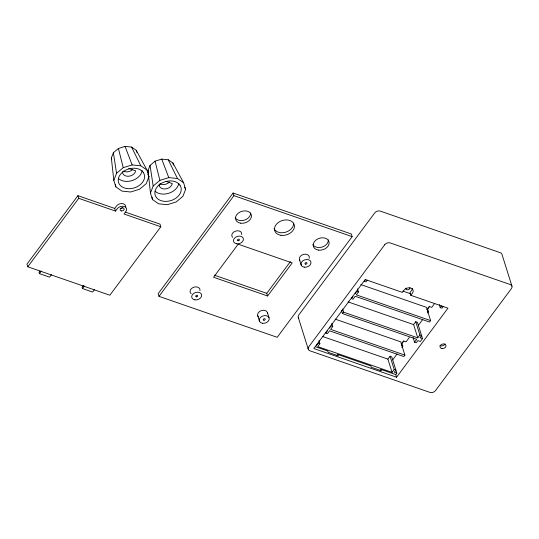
<?xml version="1.0" encoding="UTF-8"?>
<svg xmlns="http://www.w3.org/2000/svg" width="539" height="539" viewBox="0 0 539 539"><rect width="100%" height="100%" fill="white"/><g stroke="black" fill="none" stroke-linecap="round" stroke-linejoin="round"><path stroke-width="0.81" d="M111.357 157.967L113.392 152.705L118.418 148.481L125.088 146.419L131.604 147.08L136.232 150.28L146.985 170.075L148.98 176.59L146.258 183.61L139.561 189.243L130.674 191.992L121.976 191.116L115.811 186.844L113.817 180.329L111.357 157.967L111.782 159.369M113.817 180.329L116.539 173.309L123.242 167.669L132.129 164.921L140.82 165.803L146.985 170.075M148.003 170.668L150.037 165.406L155.064 161.174L161.734 159.113L168.249 159.773L172.878 162.98L183.637 182.768L185.625 189.283L182.91 196.304L176.206 201.943L167.319 204.692L158.628 203.809L152.456 199.545L150.462 193.023L148.003 170.668L148.427 172.062M150.462 193.023L153.184 186.009L159.888 180.37L168.774 177.621L177.466 178.497L183.637 182.768M160.811 226.771L123.997 214.017L125.816 211.571A5.107 3.739 -17.4 0 0 124.273 206.511A5.107 3.739 -17.4 0 0 117.374 208.647L115.555 211.093L114.719 208.438L77.906 195.677L26.95 264.144L27.779 266.792L109.855 295.231L160.811 226.771L159.982 224.116L125.513 212.177M27.779 266.792L78.741 198.332L77.906 195.677M39.974 271.043L39.037 272.31L39.448 273.637L49.581 277.147L51.468 274.614M39.448 273.637L41.335 271.104M114.719 208.438L116.539 205.992A5.107 3.739 -17.4 0 1 122.259 203.601A5.107 3.739 -17.4 0 1 125.755 206.922M83.511 285.333L82.096 287.226L82.514 288.554L92.647 292.064L94.527 289.537M82.514 288.554L84.394 286.027M233.097 193.016L158.156 293.694L158.992 296.349L277.201 337.306L352.142 236.634L351.307 233.98L233.097 193.016L233.926 195.67L352.142 236.634M158.992 296.349L233.926 195.67M267.6 295.985L213.559 277.262L238.177 244.187L292.219 262.911L267.6 295.985L266.765 293.337L290.386 261.604M316.609 345.331L318.212 343.168L319.903 343.754L317.761 346.631L392.069 372.375L394.204 369.505L390.047 356.239L387.905 359.115L392.069 372.375M327.314 330.946L325.704 333.102L327.395 333.688L329.538 330.811L403.839 356.555L404.91 355.12L400.753 341.854L335.143 319.122M329.45 328.069L331.061 325.913L332.745 326.499L330.609 329.369L404.91 355.12M353.005 296.43L351.401 298.586L353.085 299.172L355.228 296.295L429.536 322.039L430.607 320.604L426.45 307.338L360.834 284.599M355.147 293.553L356.751 291.39L358.442 291.976L356.299 294.853L430.607 320.604M365.449 279.707L364.243 281.324L365.934 281.91L367.221 280.186M337.057 355.673L337.913 354.521L370.845 365.927L371.256 367.254L381.39 370.765L380.972 369.437L380.116 370.589M410.812 295.305L412.423 293.149A5.107 3.739 -17.4 0 0 410.873 288.089A5.107 3.739 -17.4 0 0 403.981 290.218L402.37 292.381L365.22 279.505L313.833 348.538L396.583 377.212L447.97 308.18L410.812 295.305L409.984 292.65L412.14 289.51A5.107 3.739 -17.4 0 0 412.362 288.5M415.744 321.716L419.901 334.982L417.759 337.859L413.602 324.593L415.744 321.716L417.429 322.302L422.515 338.607L420.373 341.483L417.84 340.601L416.236 342.757L414.545 342.177L413.076 337.495M401.218 344.084L403.516 340.998L406.062 341.861L409.256 337.562M426.915 309.561L429.206 306.482L431.739 307.358L434.643 303.457M403.846 341.066L402.006 343.538L402.835 346.193L401.865 347.493M429.529 306.556L427.696 309.022L428.525 311.677L427.562 312.977M392.668 359.857L397.021 354.002M418.358 325.34L422.717 319.486M414.545 342.177L416.687 339.3L342.44 313.57L341.457 310.451M443.132 306.624L441.926 308.241L440.242 307.654L441.522 305.93M396.583 377.212L395.754 374.558L396.825 373.123L391.738 356.818L390.047 356.239M342.44 313.57L343.619 312.175L342.642 309.049M128.713 168.438L135.666 170.843A6.737 4.939 -17.4 0 1 128.498 176.266A6.737 4.939 -17.4 0 1 122.528 171.759M166.133 181.4L172.305 183.583A6.737 4.939 -17.4 0 1 165.143 188.967A6.737 4.939 -17.4 0 1 159.173 184.453M402.855 291.087L410.758 293.822M427.259 311.239L428.525 311.677M78.741 198.332L115.555 211.093M348.14 301.914L413.602 324.593M419.901 334.982L421.586 335.568L419.982 337.724L422.515 338.607M343.619 312.175L417.759 337.859M214.313 275.159L266.765 293.337M401.568 345.755L402.835 346.193M322.295 336.376L387.905 359.115M394.204 369.505L395.895 370.084L394.292 372.247L396.825 373.123M315.335 346.698L327.779 351.01L328.197 352.338L338.33 355.848L337.913 354.521M380.972 369.437L395.754 374.558M184.459 187.073L185.625 189.283M147.814 174.373L148.98 176.59M168.249 159.773L177.466 178.497M131.604 147.08L140.82 165.803M161.734 159.113L168.774 177.621M125.088 146.419L132.129 164.921M511.956 286.182L501.977 254.341A4.083 2.991 -17.4 0 0 500.219 252.67L380.211 211.093A4.083 2.991 -17.4 0 0 374.733 212.918L298.788 314.944A4.083 2.991 -17.4 0 0 298.626 318.023M439.258 304.535L440.242 307.654M357.458 288.857L358.442 291.976M331.768 323.373L332.745 326.499M299.509 259.751L301.173 265.06M318.92 340.635L319.903 343.754M298.262 317.323L308.241 349.164M267.391 312.458L269.055 317.761M257.763 315.841L259.427 321.15M172.878 162.98L173.518 165.069M136.232 150.28L136.872 152.375M155.064 161.174L159.888 180.37M118.418 148.481L123.242 167.669M150.037 165.406L153.184 186.009M113.392 152.705L116.539 173.309M152.153 197.058L152.456 199.545M115.501 184.365L115.811 186.844M409.856 287.711A2.041 1.496 -17.4 0 1 407.821 289.847A2.041 1.496 -17.4 0 1 405.995 288.116M445.025 343.889A3.066 2.244 -17.4 0 1 439.952 345.459M122.656 207.67A2.041 1.496 -17.4 0 1 120.702 208.276M142.208 170.614A13.482 9.877 -17.4 0 1 132.399 180.477A13.482 9.877 -17.4 0 1 118.439 178.564M132.554 169.569A6.737 4.939 -17.4 0 1 123.229 171.085M191.177 293.715A5.107 3.739 -17.4 0 1 193.676 287.247A5.107 3.739 -17.4 0 1 199.976 290.615M258.417 316.838A5.107 3.739 -17.4 0 1 261.233 310.653A5.107 3.739 -17.4 0 1 267.573 313.617M232.612 237.342A5.107 3.739 -17.4 0 1 235.684 231.076A5.107 3.739 -17.4 0 1 241.721 234.526M299.9 260.438A5.107 3.739 -17.4 0 1 303.753 254.341A5.107 3.739 -17.4 0 1 309.17 258.336M250.635 212.932A8.166 5.983 -17.4 0 1 244.403 220.148A8.166 5.983 -17.4 0 1 235.22 217.702M328.318 239.855A8.166 5.983 -17.4 0 1 322.086 247.064A8.166 5.983 -17.4 0 1 312.903 244.618M293.614 223.146A10.214 7.479 -17.4 0 1 285.313 232.309A10.214 7.479 -17.4 0 1 274.007 228.395M178.854 183.314A13.482 9.877 -17.4 0 1 169.044 193.171A13.482 9.877 -17.4 0 1 155.084 191.264M169.475 181.993A6.737 4.939 -17.4 0 1 159.874 183.779M384.711 244.76L308.766 346.786A4.083 2.991 -17.4 0 0 310.006 350.835L429.906 392.379A4.083 2.991 -17.4 0 0 435.424 390.674L511.43 288.554A4.083 2.991 -17.4 0 0 510.197 284.511L390.189 242.927A4.083 2.991 -17.4 0 0 384.711 244.76M179.986 185.207L179.608 184.695A13.482 9.877 -17.4 0 0 162.05 182.997A13.482 9.877 -17.4 0 0 156.108 197.099L156.485 197.611A13.482 9.877 -17.4 0 0 174.043 199.309A13.482 9.877 -17.4 0 0 179.986 185.207M143.334 172.514L142.963 172.002A13.482 9.877 -17.4 0 0 125.405 170.304A13.482 9.877 -17.4 0 0 119.463 184.405L119.84 184.917A13.482 9.877 -17.4 0 0 137.398 186.615A13.482 9.877 -17.4 0 0 143.334 172.514M442.101 348.565A3.066 2.244 -17.4 0 0 445.921 345.351A3.066 2.244 -17.4 0 0 440.963 344.852A3.066 2.244 -17.4 0 0 442.101 348.565M121.531 210.931A2.041 1.496 -17.4 0 0 124.085 208.782A2.041 1.496 -17.4 0 0 120.776 208.452A2.041 1.496 -17.4 0 0 121.531 210.931M280.987 235.3A10.214 7.479 -17.4 0 0 294.328 225.019A10.214 7.479 -17.4 0 0 278.09 222.654A10.214 7.479 -17.4 0 0 280.987 235.3M240.704 223.193A8.166 5.983 -17.4 0 0 251.369 214.967A8.166 5.983 -17.4 0 0 238.386 213.073A8.166 5.983 -17.4 0 0 240.704 223.193M318.387 250.109A8.166 5.983 -17.4 0 0 329.053 241.883A8.166 5.983 -17.4 0 0 316.07 239.99A8.166 5.983 -17.4 0 0 318.387 250.109M194.95 299.873A5.107 3.739 -17.4 0 0 201.62 294.732A5.107 3.739 -17.4 0 0 193.501 293.546A5.107 3.739 -17.4 0 0 194.95 299.873M196.344 296.814A1.024 0.748 -17.4 0 0 197.678 295.783A1.024 0.748 -17.4 0 0 196.055 295.547A1.024 0.748 -17.4 0 0 196.344 296.814M236.702 243.783A5.107 3.739 -17.4 0 0 243.372 238.642A5.107 3.739 -17.4 0 0 235.253 237.456A5.107 3.739 -17.4 0 0 236.702 243.783M238.09 240.724A1.024 0.748 -17.4 0 0 239.424 239.693A1.024 0.748 -17.4 0 0 237.8 239.457A1.024 0.748 -17.4 0 0 238.09 240.724M263.894 320.22A1.024 0.748 -17.4 0 0 265.228 319.189A1.024 0.748 -17.4 0 0 263.605 318.953A1.024 0.748 -17.4 0 0 263.894 320.22M262.5 323.279A5.107 3.739 -17.4 0 0 269.17 318.138A5.107 3.739 -17.4 0 0 261.051 316.952A5.107 3.739 -17.4 0 0 262.5 323.279M304.252 267.189A5.107 3.739 -17.4 0 0 310.922 262.048A5.107 3.739 -17.4 0 0 302.803 260.863A5.107 3.739 -17.4 0 0 304.252 267.189M305.64 264.13A1.024 0.748 -17.4 0 0 306.974 263.099A1.024 0.748 -17.4 0 0 305.35 262.864A1.024 0.748 -17.4 0 0 305.64 264.13"/></g></svg>
